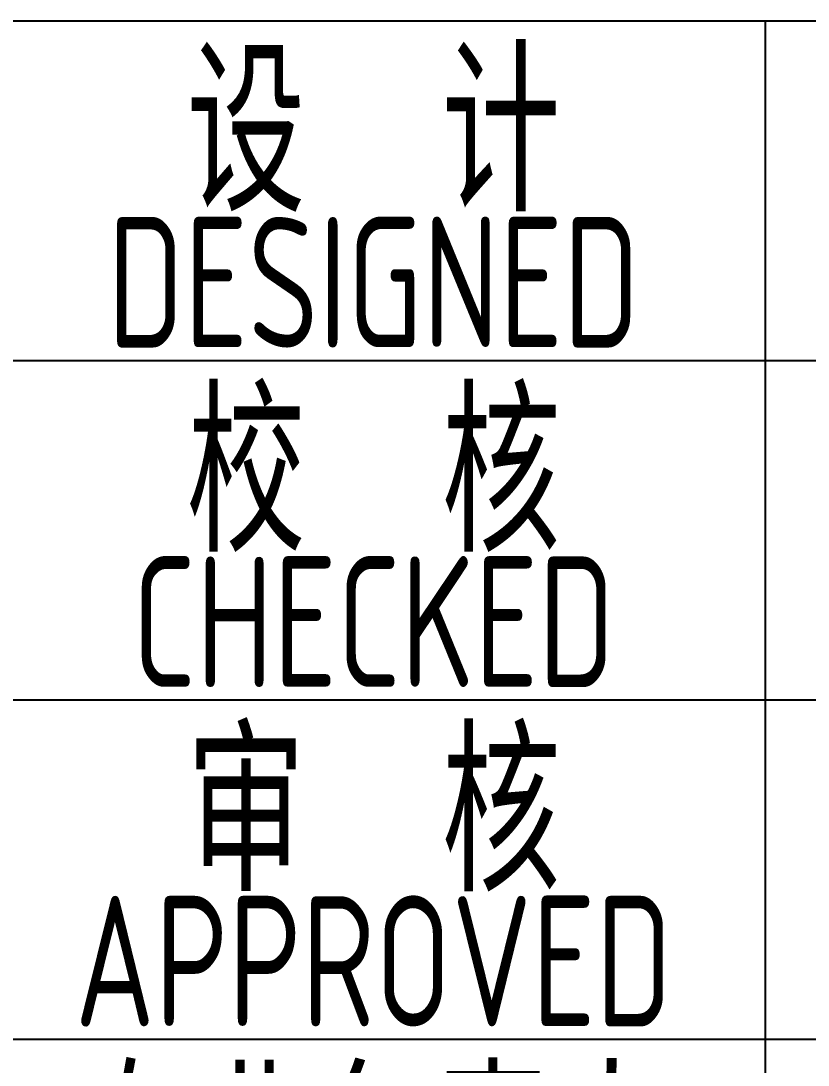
# Model space of a CAD drawing. Extents: x 6250600 to 6678662, y -692028 to -290561.
# Drawn here: x 6442967 to 6444474, y -600409 to -598410 of the extents above; entities that cross this region are included whole.
import ezdxf
from ezdxf.enums import TextEntityAlignment as Align

# ---------------------------------------------------------------- set-up
doc = ezdxf.new("R2010")
doc.units = 0
doc.header["$LTSCALE"] = 1000
doc.header["$MEASUREMENT"] = 0
doc.layers.get('0').update_dxf_attribs({"linetype": 'CONTINUOUS'})
doc.styles.add('AHD', font='sceie.shx', dxfattribs={"width": 0.7, "bigfont": 'sceic.shx'})

msp = doc.modelspace()

# ---------------------------------------------------------------- linework, layer by layer
for p, q in [((6442892.3, -598410.1), (6460892.3, -598410.1)), ((6444392.3, -601660.1), (6444392.3, -598410.1)), ((6442892.3, -599060.1), (6448392.3, -599060.1)), ((6442892.3, -599710.1), (6448392.3, -599710.1)), ((6442892.3, -600360.1), (6448392.3, -600360.1))]:
    msp.add_line(p, q)

# ---------------------------------------------------------------- texts
at = {"style": 'AHD', "width": 0.8}
for s, height, p in [('设  计', 300, (6443642.3, -598610.1)), ('设  计', 300, (6443642.3, -598610.1)), ('DESIGNED', 250, (6443642.3, -598910.1)), ('DESIGNED', 250, (6443642.3, -598910.1)), ('校  核', 300, (6443642.3, -599260.1)), ('校  核', 300, (6443642.3, -599260.1)), ('CHECKED', 250, (6443642.3, -599560.1)), ('CHECKED', 250, (6443642.3, -599560.1)), ('审  核', 300, (6443642.3, -599910.1)), ('审  核', 300, (6443642.3, -599910.1)), ('APPROVED', 250, (6443642.3, -600210.1)), ('APPROVED', 250, (6443642.3, -600210.1)), ('专业负责人', 300, (6443642.3, -600560.1))]:
    msp.add_text(s, height=height, dxfattribs=at).set_placement(p, align=Align.MIDDLE)

doc.saveas('drawing.dxf')
